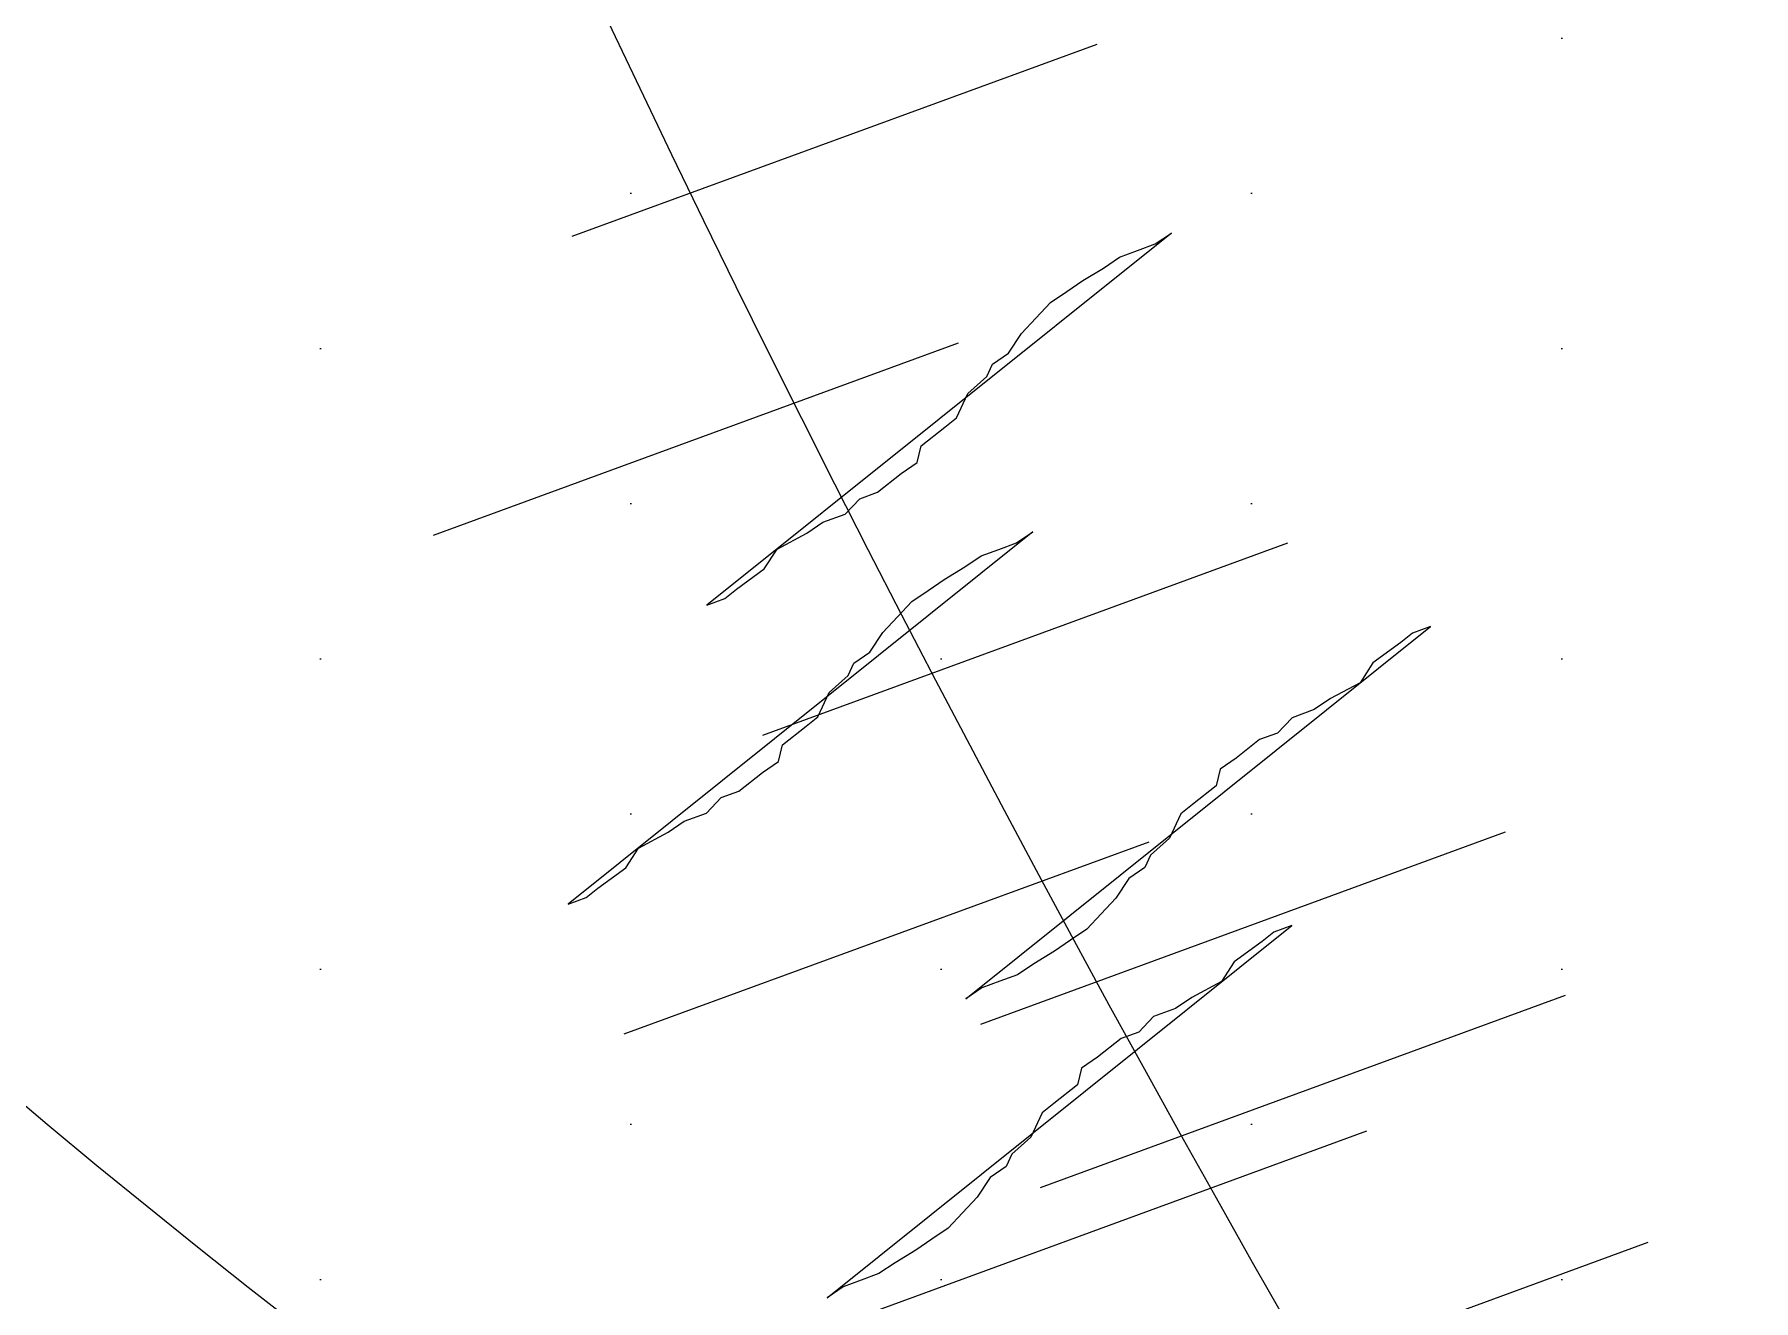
# Model space of a CAD drawing. Extents: x 3694 to 117786, y 20013 to 108631.
# Drawn here: x 68220.6 to 68282.5, y 30328.3 to 30373.9 of the extents above; entities that cross this region are included whole.
import ezdxf

# ---------------------------------------------------------------- set-up
doc = ezdxf.new("R2010")
doc.units = 0
doc.header["$LTSCALE"] = 1000
doc.header["$MEASUREMENT"] = 0
doc.layers.add('家具', color=253, linetype='Continuous')

msp = doc.modelspace()

# ---------------------------------------------------------------- hatches: boundary and pattern name
at = {"layer": '家具'}
h = msp.add_hatch(dxfattribs=at)
h.set_pattern_fill('DOTS', color=8, scale=335.28, angle=-90, style=0)
h.set_pattern_definition([(270, (40764.087, 11180.682), (-20.955, -10.4775), [0, -20.955])])
edge = h.paths.add_edge_path()
edge.add_spline(control_points=[(67993.171, 30063.85), (67991.347, 30072.905), (67989.564, 30081.936), (67984.129, 30110.343), (67980.695, 30129.634), (67974.752, 30168.036), (67972.296, 30187.076), (67967.7, 30231.647), (67965.824, 30257.252), (67961.066, 30334.956), (67959.04, 30388.061), (67952.128, 30468.763), (67949.186, 30495.816), (67943.11, 30536.435), (67940.807, 30549.981), (67935.525, 30577.052), (67932.521, 30590.639), (67925.162, 30620.115), (67920.727, 30635.84), (67913.02, 30661.97), (67909.81, 30672.52), (67906.634, 30682.959)], knot_values=[0.007594, 0.007594, 0.007594, 0.007594, 1.009332, 1.009332, 3.166904, 3.166904, 5.324476, 5.324476, 8.146714, 8.146714, 13.786985, 13.786985, 16.607121, 16.607121, 18.017189, 18.017189, 19.427256, 19.427256, 21.1184, 21.1184, 22.28816, 22.28816, 22.28816, 22.28816], degree=3, periodic=0)
edge.add_ellipse((69823.205, 31244.763), major_axis=(1412.244, 1412.244), ratio=1, start_angle=138.557148, end_angle=151.337437, ccw=False)
edge.add_ellipse((69823.205, 30996.932), major_axis=(1412.244, 1412.244), ratio=1, start_angle=118.662563, end_angle=131.442852, ccw=False)
edge.add_spline(control_points=[(67906.634, 31558.737), (67909.81, 31569.175), (67913.02, 31579.726), (67920.727, 31605.856), (67925.162, 31621.581), (67932.521, 31651.056), (67935.525, 31664.643), (67940.807, 31691.714), (67943.11, 31705.261), (67949.186, 31745.88), (67952.128, 31772.932), (67957.218, 31832.352), (67959.059, 31864.616), (67960.781, 31896.489)], knot_values=[0.007594, 0.007594, 0.007594, 0.007594, 1.177354, 1.177354, 2.868498, 2.868498, 4.278566, 4.278566, 5.688634, 5.688634, 8.508769, 8.508769, 11.917873, 11.917873, 11.917873, 11.917873], degree=3, periodic=0)
edge.add_ellipse((67966.547, 31918.918), major_axis=(-16.375, 16.375), ratio=1, start_angle=120.58246, end_angle=134.19648)
edge.add_ellipse((68102.117, 32282.875), major_axis=(-290.107, 290.107), ratio=1, start_angle=115.65651, end_angle=125.45708)
edge.add_ellipse((67321.82, 31759.471), major_axis=(510.616, 510.616), ratio=1, start_angle=303.721551, end_angle=324.469816, ccw=False)
edge.add_ellipse((63554.823, 31287.666), major_axis=(3173.046, 3173.046), ratio=1, start_angle=308.357975, end_angle=319.22468, ccw=False)
edge.add_ellipse((67013.867, 30385.319), major_axis=(-756.088, 756.088), ratio=1, start_angle=220.522212, end_angle=246.006973, ccw=False)
edge.add_ellipse((68093.523, 30275.821), major_axis=(20.775, 20.775), ratio=1, start_angle=72.68605, end_angle=150.65031)
edge.add_ellipse((68351.803, 30519.224), major_axis=(269.526, 269.526), ratio=1, start_angle=176.25132, end_angle=213.93034)
edge.add_ellipse((68627.268, 30299.265), major_axis=(-269.545, 269.545), ratio=1, start_angle=68.84747, end_angle=70.56357)
edge.add_ellipse((68342.567, 28632.013), major_axis=(1063.437, 1063.437), ratio=1, start_angle=47.255077, end_angle=54.694715)
edge.add_ellipse((68138.88, 29903.694), major_axis=(153.102, 153.102), ratio=1, start_angle=58.23516, end_angle=87.29579)
edge = h.paths.add_edge_path()
edge.add_ellipse((68052.888, 29947.418), major_axis=(-59.621, 59.621), ratio=1, start_angle=82.28214, end_angle=111.86653, ccw=False)
edge.add_ellipse((68101.68, 29975.411), major_axis=(99.196, 99.196), ratio=1, start_angle=154.31922, end_angle=169.30677, ccw=False)
edge.add_ellipse((68226.478, 31486.223), major_axis=(1116.039, 1116.039), ratio=1, start_angle=215.621951, end_angle=236.675883)
edge.add_spline(control_points=[(68545.89, 29940.565), (68546.088, 29938.378), (68546.942, 29928.791), (68547.53, 29918.779), (68548.385, 29909.38)], knot_values=[0, 0, 0, 0, 0.241803, 1.05283, 1.05283, 1.05283, 1.05283], degree=3, periodic=0)
edge.add_ellipse((68586.297, 29912.68), major_axis=(-26.909, 26.909), ratio=1, start_angle=49.72716, end_angle=121.22323)
edge.add_ellipse((68256.115, 33919.223), major_axis=(2868.191, 2868.191), ratio=1, start_angle=221.659547, end_angle=229.540688, ccw=False)
edge = h.paths.add_edge_path()
edge.add_ellipse((68052.888, 32294.278), major_axis=(59.621, 59.621), ratio=1, start_angle=68.13347, end_angle=97.71786, ccw=False)
edge.add_ellipse((68256.115, 28322.473), major_axis=(-2868.191, 2868.191), ratio=1, start_angle=310.455896, end_angle=318.340453, ccw=False)
edge.add_ellipse((68586.473, 32328.98), major_axis=(26.909, 26.909), ratio=1, start_angle=58.67635, end_angle=130.01653)
edge.add_spline(control_points=[(68548.562, 32332.286), (68548.225, 32328.589), (68547.95, 32325.154), (68547.704, 32321.891)], knot_values=[0, 0, 0, 0, 0.318986, 0.318986, 0.318986, 0.318986], degree=3, periodic=0)
edge.add_ellipse((68118.216, 28776.025), major_axis=(-2525.632, 2525.632), ratio=1, start_angle=-51.906227, end_angle=-42.875408)
edge = h.paths.add_edge_path()
edge.add_ellipse((68266.776, 31858.426), major_axis=(221.162, 221.162), ratio=1, start_angle=249.06802, end_angle=320.144, ccw=False)
edge.add_ellipse((68176.053, 31598.983), major_axis=(-155.448, 155.448), ratio=1, start_angle=155.11893, end_angle=218.17184, ccw=False)
edge.add_ellipse((68799.504, 31223.883), major_axis=(405.324, 405.324), ratio=1, start_angle=117.886425, end_angle=164.473767)
edge.add_ellipse((68089.491, 30642.741), major_axis=(-258.823, 258.823), ratio=1, start_angle=229.49374, end_angle=279.80173, ccw=False)
edge.add_ellipse((68363.937, 30409.276), major_axis=(196.089, 196.089), ratio=1, start_angle=323.30763, end_angle=385.96152, ccw=False)
edge.add_ellipse((68278.006, 29953.045), major_axis=(-433.678, 433.678), ratio=1, start_angle=250.121822, end_angle=279.018877, ccw=False)
edge.add_ellipse((53145.836, 31069.663), major_axis=(661.589, 15696.882), ratio=1, start_angle=268.6990718, end_angle=269.2892955, ccw=False)
edge.add_spline(control_points=[(68823.652, 30051.87), (68816.625, 30051.428), (68809.479, 30051.328), (68801.973, 30051.609)], knot_values=[2.29351, 2.29351, 2.29351, 2.29351, 2.979733, 2.979733, 2.979733, 2.979733], degree=3, periodic=0)
edge.add_spline(control_points=[(68801.973, 30051.609), (68797.754, 30051.766), (68786.399, 30052.495), (68770.424, 30054.553), (68774.084, 30068.3), (68770.345, 30072.075), (68767.568, 30073.653)], knot_values=[2.979733, 2.979733, 2.979733, 2.979733, 3.365456, 3.990522, 4.278466, 4.605763, 4.605763, 4.605763, 4.605763], degree=3, periodic=0)
edge.add_spline(control_points=[(68767.568, 30073.653), (68764.782, 30075.235), (68761.202, 30076.384), (68757.623, 30077.532)], knot_values=[4.605763, 4.605763, 4.605763, 4.605763, 4.934211, 4.934211, 4.934211, 4.934211], degree=3, periodic=0)
edge.add_ellipse((68342.567, 28632.013), major_axis=(-1063.437, 1063.437), ratio=1, start_angle=-61.020506, end_angle=-52.795633)
edge.add_ellipse((68413.888, 30391.822), major_axis=(-212.583, 212.583), ratio=1, start_angle=161.18693, end_angle=194.36645)
edge.add_ellipse((68413.791, 30073.202), major_axis=(217.18, 217.18), ratio=1, start_angle=347.58973, end_angle=388.97478)
edge.add_ellipse((68061.756, 30199.816), major_axis=(-331.087, 331.087), ratio=1, start_angle=246.10373, end_angle=272.15361)
edge.add_ellipse((68628.875, 30184.461), major_axis=(-308.614, 308.614), ratio=1, start_angle=-10.26045, end_angle=-2.05338)
edge.add_spline(control_points=[(68331.517, 30503.935), (68322.565, 30496.886), (68300.122, 30479.214), (68309.899, 30542.457), (68286.885, 30577.511), (68259.659, 30637.112), (68292.256, 30702.743), (68273.014, 30784.508), (68257.078, 30871.339), (68197.395, 30907.475), (68188.772, 30963.019), (68155.914, 30951.199), (68154.428, 30968.365), (68153.748, 30977.301)], knot_values=[28.726228, 28.726228, 28.726228, 28.726228, 29.65137, 31.045535, 32.970907, 34.80046, 37.537981, 40.132447, 43.737998, 46.299248, 47.538816, 48.20545, 48.984057, 48.984057, 48.984057, 48.984057], degree=3, periodic=0)
edge.add_ellipse((74440.637, 31139.04), major_axis=(4446.972, 4446.972), ratio=1, start_angle=132.8462664, end_angle=136.4736959, ccw=False)
edge.add_spline(control_points=[(68156.11, 31375.385), (68157.512, 31389.271), (68160.689, 31413.779), (68204.257, 31444.793), (68224.986, 31513.372), (68260.435, 31577.017), (68249.174, 31648.504), (68285.933, 31671.158), (68318.292, 31758.012), (68318.863, 31736.773)], knot_values=[0, 0, 0, 0, 1.426784, 2.507846, 5.446644, 8.794162, 10.36551, 12.195062, 14.476347, 14.476347, 14.476347, 14.476347], degree=3, periodic=0)
edge.add_ellipse((67925.763, 31991.155), major_axis=(-331.087, 331.087), ratio=1, start_angle=192.09233, end_angle=216.81003)
edge.add_ellipse((68240.598, 32193.241), major_axis=(217.18, 217.18), ratio=1, start_angle=253.93898, end_angle=295.32403)
edge.add_ellipse((68311.899, 31882.702), major_axis=(212.583, 212.583), ratio=1, start_angle=358.54731, end_angle=364.8553)
edge.add_ellipse((68346.104, 33494.596), major_axis=(-983.775, 983.775), ratio=1, start_angle=141.588156, end_angle=151.911973)
edge.add_spline(control_points=[(68750.827, 32163.497), (68756.337, 32165.304), (68761.847, 32167.112), (68764.436, 32170.495)], knot_values=[4.42753, 4.42753, 4.42753, 4.42753, 4.934211, 4.934211, 4.934211, 4.934211], degree=3, periodic=0)
edge.add_ellipse((68272.007, 32290.216), major_axis=(358.343, 358.343), ratio=1, start_angle=262.18363, end_angle=301.33518, ccw=False)
h = msp.add_hatch(dxfattribs=at)
h.set_pattern_fill('DOTS', color=8, scale=178.816, angle=-90, style=0)
h.set_pattern_definition([(90, (52193.29, 40884.778), (-11.176, 5.588), [0, -11.176])])
edge = h.paths.add_edge_path(flags=17)
edge.add_ellipse((68101.152, 30580.721), major_axis=(23.26, 23.26), ratio=1, start_angle=292.77437, end_angle=342.57063, ccw=False)
edge.add_ellipse((68208.115, 30531.907), major_axis=(-59.905, 59.905), ratio=1, start_angle=-24.16555, end_angle=19.57519, ccw=False)
edge.add_ellipse((68166.048, 30566.042), major_axis=(32.95, 32.95), ratio=1, start_angle=30.15886, end_angle=95.07845)
edge = h.paths.add_edge_path(flags=17)
edge.add_ellipse((68856.569, 30665.537), major_axis=(-481.375, 481.375), ratio=1, start_angle=48.853074, end_angle=49.587726)
edge.add_ellipse((68231.663, 30599.708), major_axis=(-38.8, 38.8), ratio=1, start_angle=-38.46061, end_angle=33.03374, ccw=False)
edge.add_ellipse((68223.55, 30675.535), major_axis=(-15.128, 15.128), ratio=1, start_angle=2.9898, end_angle=139.99778, ccw=False)
edge.add_ellipse((68268.102, 30622.112), major_axis=(64.198, 64.198), ratio=1, start_angle=86.74353, end_angle=136.46506)
edge = h.paths.add_edge_path()
edge.add_ellipse((68440.144, 30597.61), major_axis=(242.037, 242.037), ratio=1, start_angle=141.85022, end_angle=191.46058)
edge.add_spline(control_points=[(68251.024, 30312.307), (68258.965, 30305.726), (68269.071, 30297.35), (68277.659, 30302.979), (68279.382, 30304.569)], knot_values=[0, 0, 0, 0, 1.422385, 1.810205, 1.810205, 1.810205, 1.810205], degree=3, periodic=0)
edge.add_ellipse((68856.569, 30665.537), major_axis=(481.375, 481.375), ratio=1, start_angle=162.428635, end_angle=167.021492, ccw=False)
edge.add_ellipse((68413.533, 30611.588), major_axis=(216.102, 216.102), ratio=1, start_angle=142.0668, end_angle=193.16545, ccw=False)
edge.add_ellipse((68567.501, 30676.442), major_axis=(331.349, 331.349), ratio=1, start_angle=104.74345, end_angle=147.62897, ccw=False)
edge.add_ellipse((69157.15, 30817.275), major_axis=(-706.377, 706.377), ratio=1, start_angle=36.922376, end_angle=39.52687, ccw=False)
edge.add_spline(control_points=[(68168.093, 30957.645), (68164.374, 30957.81), (68153.097, 30955.65), (68150.206, 30943.957), (68148.254, 30936.063)], knot_values=[0, 0, 0, 0, 0.581976, 1.791185, 1.791185, 1.791185, 1.791185], degree=3, periodic=0)
edge.add_ellipse((68598.094, 30686.51), major_axis=(363.754, 363.754), ratio=1, start_angle=105.98022, end_angle=149.60644)
edge = h.paths.add_edge_path()
edge.add_spline(control_points=[(68192.047, 30937.99), (68188.168, 30944.995), (68182.775, 30954.733), (68171.278, 30957.503), (68168.093, 30957.645)], knot_values=[1.791185, 1.791185, 1.791185, 1.791185, 3.069002, 3.567392, 3.567392, 3.567392, 3.567392], degree=3, periodic=0)
edge.add_ellipse((69157.15, 30817.275), major_axis=(706.377, 706.377), ratio=1, start_angle=126.922376, end_angle=129.52687)
edge.add_ellipse((67857.201, 30658.297), major_axis=(281.069, 281.069), ratio=1, start_angle=311.0682, end_angle=354.76642, ccw=False)
edge.add_ellipse((67851.2, 30493.547), major_axis=(300.796, 300.796), ratio=1, start_angle=295.55674, end_angle=333.85776, ccw=False)
edge.add_ellipse((68856.569, 30665.537), major_axis=(481.375, 481.375), ratio=1, start_angle=162.428635, end_angle=167.021492)
edge.add_spline(control_points=[(68279.382, 30304.569), (68281.996, 30306.981), (68289.124, 30316.999), (68292.251, 30326.828), (68294.348, 30333.422)], knot_values=[1.810205, 1.810205, 1.810205, 1.810205, 2.398758, 3.598447, 3.598447, 3.598447, 3.598447], degree=3, periodic=0)
edge.add_ellipse((67924.046, 30451.425), major_axis=(-274.817, 274.817), ratio=1, start_angle=207.32467, end_angle=252.14849)
edge.add_ellipse((67979.593, 30720.11), major_axis=(-215.184, 215.184), ratio=1, start_angle=207.53249, end_angle=270.7223)
h = msp.add_hatch(dxfattribs=at)
h.set_pattern_fill('DOTS', color=8, scale=111.76, angle=-90, style=0)
h.set_pattern_definition([(270, (91521.155, 120994.9705), (-6.985, -3.4925), [0, -6.985])])
edge = h.paths.add_edge_path()
edge.add_ellipse((68298.844, 29954.887), major_axis=(290.107, 290.107), ratio=1, start_angle=406.03446, end_angle=414.81352, ccw=False)
edge.add_ellipse((68422.645, 30408.224), major_axis=(-97.662, 97.662), ratio=1, start_angle=18.01981, end_angle=63.19686, ccw=False)
edge.add_ellipse((68628.875, 30184.461), major_axis=(308.614, 308.614), ratio=1, start_angle=93.98464, end_angle=111.40515)

# ---------------------------------------------------------------- linework, layer by layer
at = {"layer": '家具', "color": 8, "linetype": 'Continuous'}
for p, q in [((68258.818, 30373.536, 0), (68239.915, 30366.61, 0)), ((68258.818, 30373.536, 0), (68239.915, 30366.61, 0)), ((68258.818, 30373.536, 0), (68239.915, 30366.61, 0)), ((68258.818, 30373.536, 0), (68239.915, 30366.61, 0)), ((68261.508, 30366.74, 0), (68244.778, 30353.337, 0)), ((68261.508, 30366.74, 0), (68244.778, 30353.337, 0)), ((68261.508, 30366.74, 0), (68244.778, 30353.337, 0)), ((68261.508, 30366.74, 0), (68244.778, 30353.337, 0)), ((68260.284, 30366.11, 0), (68260.925, 30366.345, 0)), ((68260.284, 30366.11, 0), (68260.925, 30366.345, 0)), ((68260.284, 30366.11, 0), (68260.925, 30366.345, 0)), ((68260.284, 30366.11, 0), (68260.925, 30366.345, 0)), ((68260.925, 30366.345, 0), (68261.508, 30366.74, 0)), ((68260.925, 30366.345, 0), (68261.508, 30366.74, 0)), ((68260.925, 30366.345, 0), (68261.508, 30366.74, 0)), ((68260.925, 30366.345, 0), (68261.508, 30366.74, 0)), ((68259.06, 30365.479, 0), (68259.642, 30365.875, 0)), ((68259.06, 30365.479, 0), (68259.642, 30365.875, 0)), ((68259.06, 30365.479, 0), (68259.642, 30365.875, 0)), ((68259.06, 30365.479, 0), (68259.642, 30365.875, 0)), ((68259.642, 30365.875, 0), (68260.284, 30366.11, 0)), ((68259.642, 30365.875, 0), (68260.284, 30366.11, 0)), ((68259.642, 30365.875, 0), (68260.284, 30366.11, 0)), ((68259.642, 30365.875, 0), (68260.284, 30366.11, 0)), ((68257.735, 30364.63, 0), (68258.317, 30365.026, 0)), ((68257.735, 30364.63, 0), (68258.317, 30365.026, 0)), ((68257.735, 30364.63, 0), (68258.317, 30365.026, 0)), ((68257.735, 30364.63, 0), (68258.317, 30365.026, 0)), ((68258.317, 30365.026, 0), (68259.06, 30365.479, 0)), ((68258.317, 30365.026, 0), (68259.06, 30365.479, 0)), ((68258.317, 30365.026, 0), (68259.06, 30365.479, 0)), ((68258.317, 30365.026, 0), (68259.06, 30365.479, 0)), ((68257.152, 30364.235, 0), (68257.735, 30364.63, 0)), ((68257.152, 30364.235, 0), (68257.735, 30364.63, 0)), ((68257.152, 30364.235, 0), (68257.735, 30364.63, 0)), ((68257.152, 30364.235, 0), (68257.735, 30364.63, 0)), ((68256.628, 30363.679, 0), (68257.152, 30364.235, 0)), ((68256.628, 30363.679, 0), (68257.152, 30364.235, 0)), ((68256.628, 30363.679, 0), (68257.152, 30364.235, 0)), ((68256.628, 30363.679, 0), (68257.152, 30364.235, 0)), ((68256.104, 30363.124, 0), (68256.628, 30363.679, 0)), ((68256.104, 30363.124, 0), (68256.628, 30363.679, 0)), ((68256.104, 30363.124, 0), (68256.628, 30363.679, 0)), ((68256.104, 30363.124, 0), (68256.628, 30363.679, 0)), ((68253.825, 30362.77, 0), (68234.922, 30355.844, 0)), ((68253.825, 30362.77, 0), (68234.922, 30355.844, 0)), ((68253.825, 30362.77, 0), (68234.922, 30355.844, 0)), ((68253.825, 30362.77, 0), (68234.922, 30355.844, 0)), ((68255.639, 30362.408, 0), (68256.104, 30363.124, 0)), ((68255.639, 30362.408, 0), (68256.104, 30363.124, 0)), ((68255.639, 30362.408, 0), (68256.104, 30363.124, 0)), ((68255.639, 30362.408, 0), (68256.104, 30363.124, 0)), ((68254.853, 30361.574, 0), (68255.057, 30362.012, 0)), ((68254.853, 30361.574, 0), (68255.057, 30362.012, 0)), ((68254.853, 30361.574, 0), (68255.057, 30362.012, 0)), ((68254.853, 30361.574, 0), (68255.057, 30362.012, 0)), ((68255.057, 30362.012, 0), (68255.639, 30362.408, 0)), ((68255.057, 30362.012, 0), (68255.639, 30362.408, 0)), ((68255.057, 30362.012, 0), (68255.639, 30362.408, 0)), ((68255.057, 30362.012, 0), (68255.639, 30362.408, 0)), ((68254.169, 30360.96, 0), (68254.853, 30361.574, 0)), ((68254.169, 30360.96, 0), (68254.853, 30361.574, 0)), ((68254.169, 30360.96, 0), (68254.853, 30361.574, 0)), ((68254.169, 30360.96, 0), (68254.853, 30361.574, 0)), ((68253.763, 30360.083, 0), (68254.169, 30360.96, 0)), ((68253.763, 30360.083, 0), (68254.169, 30360.96, 0)), ((68253.763, 30360.083, 0), (68254.169, 30360.96, 0)), ((68253.763, 30360.083, 0), (68254.169, 30360.96, 0)), ((68253.341, 30359.747, 0), (68253.763, 30360.083, 0)), ((68253.341, 30359.747, 0), (68253.763, 30360.083, 0)), ((68253.341, 30359.747, 0), (68253.763, 30360.083, 0)), ((68253.341, 30359.747, 0), (68253.763, 30360.083, 0)), ((68252.496, 30359.074, 0), (68253.341, 30359.747, 0)), ((68252.496, 30359.074, 0), (68253.341, 30359.747, 0)), ((68252.496, 30359.074, 0), (68253.341, 30359.747, 0)), ((68252.496, 30359.074, 0), (68253.341, 30359.747, 0)), ((68252.351, 30358.475, 0), (68252.496, 30359.074, 0)), ((68252.351, 30358.475, 0), (68252.496, 30359.074, 0)), ((68252.351, 30358.475, 0), (68252.496, 30359.074, 0)), ((68252.351, 30358.475, 0), (68252.496, 30359.074, 0)), ((68251.769, 30358.08, 0), (68252.351, 30358.475, 0)), ((68251.769, 30358.08, 0), (68252.351, 30358.475, 0)), ((68251.769, 30358.08, 0), (68252.351, 30358.475, 0)), ((68251.769, 30358.08, 0), (68252.351, 30358.475, 0)), ((68250.924, 30357.407, 0), (68251.769, 30358.08, 0)), ((68250.924, 30357.407, 0), (68251.769, 30358.08, 0)), ((68250.924, 30357.407, 0), (68251.769, 30358.08, 0)), ((68250.924, 30357.407, 0), (68251.769, 30358.08, 0)), ((68249.759, 30356.617, 0), (68250.283, 30357.172, 0)), ((68249.759, 30356.617, 0), (68250.283, 30357.172, 0)), ((68249.759, 30356.617, 0), (68250.283, 30357.172, 0)), ((68249.759, 30356.617, 0), (68250.283, 30357.172, 0)), ((68250.283, 30357.172, 0), (68250.924, 30357.407, 0)), ((68250.283, 30357.172, 0), (68250.924, 30357.407, 0)), ((68250.283, 30357.172, 0), (68250.924, 30357.407, 0)), ((68250.283, 30357.172, 0), (68250.924, 30357.407, 0)), ((68248.957, 30356.323, 0), (68249.759, 30356.617, 0)), ((68248.957, 30356.323, 0), (68249.759, 30356.617, 0)), ((68248.957, 30356.323, 0), (68249.759, 30356.617, 0)), ((68248.957, 30356.323, 0), (68249.759, 30356.617, 0)), ((68256.515, 30355.974, 0), (68239.785, 30342.571, 0)), ((68256.515, 30355.974, 0), (68239.785, 30342.571, 0)), ((68256.515, 30355.974, 0), (68239.785, 30342.571, 0)), ((68256.515, 30355.974, 0), (68239.785, 30342.571, 0)), ((68247.311, 30355.356, 0), (68248.374, 30355.928, 0)), ((68247.311, 30355.356, 0), (68248.374, 30355.928, 0)), ((68247.311, 30355.356, 0), (68248.374, 30355.928, 0)), ((68247.311, 30355.356, 0), (68248.374, 30355.928, 0)), ((68248.374, 30355.928, 0), (68248.957, 30356.323, 0)), ((68248.374, 30355.928, 0), (68248.957, 30356.323, 0)), ((68248.374, 30355.928, 0), (68248.957, 30356.323, 0)), ((68248.374, 30355.928, 0), (68248.957, 30356.323, 0)), ((68255.933, 30355.579, 0), (68256.515, 30355.974, 0)), ((68255.933, 30355.579, 0), (68256.515, 30355.974, 0)), ((68255.933, 30355.579, 0), (68256.515, 30355.974, 0)), ((68255.933, 30355.579, 0), (68256.515, 30355.974, 0)), ((68246.795, 30348.659, 0), (68265.698, 30355.584, 0)), ((68246.795, 30348.659, 0), (68265.698, 30355.584, 0)), ((68246.795, 30348.659, 0), (68265.698, 30355.584, 0)), ((68246.795, 30348.659, 0), (68265.698, 30355.584, 0)), ((68246.846, 30354.64, 0), (68247.311, 30355.356, 0)), ((68246.846, 30354.64, 0), (68247.311, 30355.356, 0)), ((68246.846, 30354.64, 0), (68247.311, 30355.356, 0)), ((68246.846, 30354.64, 0), (68247.311, 30355.356, 0)), ((68254.067, 30354.714, 0), (68254.65, 30355.109, 0)), ((68254.067, 30354.714, 0), (68254.65, 30355.109, 0)), ((68254.067, 30354.714, 0), (68254.65, 30355.109, 0)), ((68254.067, 30354.714, 0), (68254.65, 30355.109, 0)), ((68254.65, 30355.109, 0), (68255.291, 30355.344, 0)), ((68254.65, 30355.109, 0), (68255.291, 30355.344, 0)), ((68254.65, 30355.109, 0), (68255.291, 30355.344, 0)), ((68254.65, 30355.109, 0), (68255.291, 30355.344, 0)), ((68255.291, 30355.344, 0), (68255.933, 30355.579, 0)), ((68255.291, 30355.344, 0), (68255.933, 30355.579, 0)), ((68255.291, 30355.344, 0), (68255.933, 30355.579, 0)), ((68255.291, 30355.344, 0), (68255.933, 30355.579, 0)), ((68245.841, 30353.908, 0), (68246.846, 30354.64, 0)), ((68245.841, 30353.908, 0), (68246.846, 30354.64, 0)), ((68245.841, 30353.908, 0), (68246.846, 30354.64, 0)), ((68245.841, 30353.908, 0), (68246.846, 30354.64, 0)), ((68253.325, 30354.26, 0), (68254.067, 30354.714, 0)), ((68253.325, 30354.26, 0), (68254.067, 30354.714, 0)), ((68253.325, 30354.26, 0), (68254.067, 30354.714, 0)), ((68253.325, 30354.26, 0), (68254.067, 30354.714, 0)), ((68245.419, 30353.572, 0), (68245.841, 30353.908, 0)), ((68245.419, 30353.572, 0), (68245.841, 30353.908, 0)), ((68245.419, 30353.572, 0), (68245.841, 30353.908, 0)), ((68245.419, 30353.572, 0), (68245.841, 30353.908, 0)), ((68252.16, 30353.469, 0), (68252.742, 30353.864, 0)), ((68252.16, 30353.469, 0), (68252.742, 30353.864, 0)), ((68252.16, 30353.469, 0), (68252.742, 30353.864, 0)), ((68252.16, 30353.469, 0), (68252.742, 30353.864, 0)), ((68252.742, 30353.864, 0), (68253.325, 30354.26, 0)), ((68252.742, 30353.864, 0), (68253.325, 30354.26, 0)), ((68252.742, 30353.864, 0), (68253.325, 30354.26, 0)), ((68252.742, 30353.864, 0), (68253.325, 30354.26, 0)), ((68244.778, 30353.337, 0), (68245.419, 30353.572, 0)), ((68244.778, 30353.337, 0), (68245.419, 30353.572, 0)), ((68244.778, 30353.337, 0), (68245.419, 30353.572, 0)), ((68244.778, 30353.337, 0), (68245.419, 30353.572, 0)), ((68251.636, 30352.913, 0), (68252.16, 30353.469, 0)), ((68251.636, 30352.913, 0), (68252.16, 30353.469, 0)), ((68251.636, 30352.913, 0), (68252.16, 30353.469, 0)), ((68251.636, 30352.913, 0), (68252.16, 30353.469, 0)), ((68251.112, 30352.358, 0), (68251.636, 30352.913, 0)), ((68251.112, 30352.358, 0), (68251.636, 30352.913, 0)), ((68251.112, 30352.358, 0), (68251.636, 30352.913, 0)), ((68251.112, 30352.358, 0), (68251.636, 30352.913, 0)), ((68250.647, 30351.642, 0), (68251.112, 30352.358, 0)), ((68250.647, 30351.642, 0), (68251.112, 30352.358, 0)), ((68250.647, 30351.642, 0), (68251.112, 30352.358, 0)), ((68250.647, 30351.642, 0), (68251.112, 30352.358, 0)), ((68254.101, 30339.162, 0), (68270.831, 30352.566, 0)), ((68254.101, 30339.162, 0), (68270.831, 30352.566, 0)), ((68254.101, 30339.162, 0), (68270.831, 30352.566, 0)), ((68254.101, 30339.162, 0), (68270.831, 30352.566, 0)), ((68269.768, 30351.994, 0), (68268.763, 30351.262, 0)), ((68269.768, 30351.994, 0), (68268.763, 30351.262, 0)), ((68269.768, 30351.994, 0), (68268.763, 30351.262, 0)), ((68269.768, 30351.994, 0), (68268.763, 30351.262, 0)), ((68270.19, 30352.331, 0), (68269.768, 30351.994, 0)), ((68270.19, 30352.331, 0), (68269.768, 30351.994, 0)), ((68270.19, 30352.331, 0), (68269.768, 30351.994, 0)), ((68270.19, 30352.331, 0), (68269.768, 30351.994, 0)), ((68270.831, 30352.566, 0), (68270.19, 30352.331, 0)), ((68270.831, 30352.566, 0), (68270.19, 30352.331, 0)), ((68270.831, 30352.566, 0), (68270.19, 30352.331, 0)), ((68270.831, 30352.566, 0), (68270.19, 30352.331, 0)), ((68250.064, 30351.246, 0), (68250.647, 30351.642, 0)), ((68250.064, 30351.246, 0), (68250.647, 30351.642, 0)), ((68250.064, 30351.246, 0), (68250.647, 30351.642, 0)), ((68250.064, 30351.246, 0), (68250.647, 30351.642, 0)), ((68249.177, 30350.194, 0), (68249.861, 30350.808, 0)), ((68249.177, 30350.194, 0), (68249.861, 30350.808, 0)), ((68249.177, 30350.194, 0), (68249.861, 30350.808, 0)), ((68249.177, 30350.194, 0), (68249.861, 30350.808, 0)), ((68249.861, 30350.808, 0), (68250.064, 30351.246, 0)), ((68249.861, 30350.808, 0), (68250.064, 30351.246, 0)), ((68249.861, 30350.808, 0), (68250.064, 30351.246, 0)), ((68249.861, 30350.808, 0), (68250.064, 30351.246, 0)), ((68268.763, 30351.262, 0), (68268.298, 30350.546, 0)), ((68268.763, 30351.262, 0), (68268.298, 30350.546, 0)), ((68268.763, 30351.262, 0), (68268.298, 30350.546, 0)), ((68268.763, 30351.262, 0), (68268.298, 30350.546, 0)), ((68248.77, 30349.317, 0), (68249.177, 30350.194, 0)), ((68248.77, 30349.317, 0), (68249.177, 30350.194, 0)), ((68248.77, 30349.317, 0), (68249.177, 30350.194, 0)), ((68248.77, 30349.317, 0), (68249.177, 30350.194, 0)), ((68268.298, 30350.546, 0), (68267.234, 30349.974, 0)), ((68268.298, 30350.546, 0), (68267.234, 30349.974, 0)), ((68268.298, 30350.546, 0), (68267.234, 30349.974, 0)), ((68268.298, 30350.546, 0), (68267.234, 30349.974, 0)), ((68266.651, 30349.579, 0), (68265.85, 30349.285, 0)), ((68266.651, 30349.579, 0), (68265.85, 30349.285, 0)), ((68266.651, 30349.579, 0), (68265.85, 30349.285, 0)), ((68266.651, 30349.579, 0), (68265.85, 30349.285, 0)), ((68267.234, 30349.974, 0), (68266.651, 30349.579, 0)), ((68267.234, 30349.974, 0), (68266.651, 30349.579, 0)), ((68267.234, 30349.974, 0), (68266.651, 30349.579, 0)), ((68267.234, 30349.974, 0), (68266.651, 30349.579, 0)), ((68247.504, 30348.308, 0), (68248.348, 30348.981, 0)), ((68247.504, 30348.308, 0), (68248.348, 30348.981, 0)), ((68247.504, 30348.308, 0), (68248.348, 30348.981, 0)), ((68247.504, 30348.308, 0), (68248.348, 30348.981, 0)), ((68248.348, 30348.981, 0), (68248.77, 30349.317, 0)), ((68248.348, 30348.981, 0), (68248.77, 30349.317, 0)), ((68248.348, 30348.981, 0), (68248.77, 30349.317, 0)), ((68248.348, 30348.981, 0), (68248.77, 30349.317, 0)), ((68265.85, 30349.285, 0), (68265.325, 30348.73, 0)), ((68265.85, 30349.285, 0), (68265.325, 30348.73, 0)), ((68265.85, 30349.285, 0), (68265.325, 30348.73, 0)), ((68265.85, 30349.285, 0), (68265.325, 30348.73, 0)), ((68247.359, 30347.709, 0), (68247.504, 30348.308, 0)), ((68247.359, 30347.709, 0), (68247.504, 30348.308, 0)), ((68247.359, 30347.709, 0), (68247.504, 30348.308, 0)), ((68247.359, 30347.709, 0), (68247.504, 30348.308, 0)), ((68264.684, 30348.495, 0), (68263.839, 30347.822, 0)), ((68264.684, 30348.495, 0), (68263.839, 30347.822, 0)), ((68264.684, 30348.495, 0), (68263.839, 30347.822, 0)), ((68264.684, 30348.495, 0), (68263.839, 30347.822, 0)), ((68265.325, 30348.73, 0), (68264.684, 30348.495, 0)), ((68265.325, 30348.73, 0), (68264.684, 30348.495, 0)), ((68265.325, 30348.73, 0), (68264.684, 30348.495, 0)), ((68265.325, 30348.73, 0), (68264.684, 30348.495, 0)), ((68246.776, 30347.314, 0), (68247.359, 30347.709, 0)), ((68246.776, 30347.314, 0), (68247.359, 30347.709, 0)), ((68246.776, 30347.314, 0), (68247.359, 30347.709, 0)), ((68246.776, 30347.314, 0), (68247.359, 30347.709, 0)), ((68263.839, 30347.822, 0), (68263.257, 30347.427, 0)), ((68263.839, 30347.822, 0), (68263.257, 30347.427, 0)), ((68263.839, 30347.822, 0), (68263.257, 30347.427, 0)), ((68263.839, 30347.822, 0), (68263.257, 30347.427, 0)), ((68245.932, 30346.641, 0), (68246.776, 30347.314, 0)), ((68245.932, 30346.641, 0), (68246.776, 30347.314, 0)), ((68245.932, 30346.641, 0), (68246.776, 30347.314, 0)), ((68245.932, 30346.641, 0), (68246.776, 30347.314, 0)), ((68263.257, 30347.427, 0), (68263.112, 30346.828, 0)), ((68263.257, 30347.427, 0), (68263.112, 30346.828, 0)), ((68263.257, 30347.427, 0), (68263.112, 30346.828, 0)), ((68263.257, 30347.427, 0), (68263.112, 30346.828, 0)), ((68245.29, 30346.406, 0), (68245.932, 30346.641, 0)), ((68245.29, 30346.406, 0), (68245.932, 30346.641, 0)), ((68245.29, 30346.406, 0), (68245.932, 30346.641, 0)), ((68245.29, 30346.406, 0), (68245.932, 30346.641, 0)), ((68263.112, 30346.828, 0), (68262.269, 30346.156, 0)), ((68263.112, 30346.828, 0), (68262.269, 30346.156, 0)), ((68263.112, 30346.828, 0), (68262.269, 30346.156, 0)), ((68263.112, 30346.828, 0), (68262.269, 30346.156, 0)), ((68243.965, 30345.557, 0), (68244.766, 30345.851, 0)), ((68243.965, 30345.557, 0), (68244.766, 30345.851, 0)), ((68243.965, 30345.557, 0), (68244.766, 30345.851, 0)), ((68243.965, 30345.557, 0), (68244.766, 30345.851, 0)), ((68244.766, 30345.851, 0), (68245.29, 30346.406, 0)), ((68244.766, 30345.851, 0), (68245.29, 30346.406, 0)), ((68244.766, 30345.851, 0), (68245.29, 30346.406, 0)), ((68244.766, 30345.851, 0), (68245.29, 30346.406, 0)), ((68261.846, 30345.819, 0), (68261.44, 30344.943, 0)), ((68261.846, 30345.819, 0), (68261.44, 30344.943, 0)), ((68261.846, 30345.819, 0), (68261.44, 30344.943, 0)), ((68261.846, 30345.819, 0), (68261.44, 30344.943, 0)), ((68262.269, 30346.156, 0), (68261.846, 30345.819, 0)), ((68262.269, 30346.156, 0), (68261.846, 30345.819, 0)), ((68262.269, 30346.156, 0), (68261.846, 30345.819, 0)), ((68262.269, 30346.156, 0), (68261.846, 30345.819, 0)), ((68243.382, 30345.162, 0), (68243.965, 30345.557, 0)), ((68243.382, 30345.162, 0), (68243.965, 30345.557, 0)), ((68243.382, 30345.162, 0), (68243.965, 30345.557, 0)), ((68243.382, 30345.162, 0), (68243.965, 30345.557, 0)), ((68241.802, 30337.893, 0), (68260.705, 30344.818, 0)), ((68241.802, 30337.893, 0), (68260.705, 30344.818, 0)), ((68241.802, 30337.893, 0), (68260.705, 30344.818, 0)), ((68241.802, 30337.893, 0), (68260.705, 30344.818, 0)), ((68241.854, 30343.874, 0), (68242.319, 30344.59, 0)), ((68241.854, 30343.874, 0), (68242.319, 30344.59, 0)), ((68241.854, 30343.874, 0), (68242.319, 30344.59, 0)), ((68241.854, 30343.874, 0), (68242.319, 30344.59, 0)), ((68242.319, 30344.59, 0), (68243.382, 30345.162, 0)), ((68242.319, 30344.59, 0), (68243.382, 30345.162, 0)), ((68242.319, 30344.59, 0), (68243.382, 30345.162, 0)), ((68242.319, 30344.59, 0), (68243.382, 30345.162, 0)), ((68254.638, 30338.243, 0), (68273.541, 30345.169, 0)), ((68254.638, 30338.243, 0), (68273.541, 30345.169, 0)), ((68254.638, 30338.243, 0), (68273.541, 30345.169, 0)), ((68254.638, 30338.243, 0), (68273.541, 30345.169, 0)), ((68261.44, 30344.943, 0), (68260.756, 30344.328, 0)), ((68261.44, 30344.943, 0), (68260.756, 30344.328, 0)), ((68261.44, 30344.943, 0), (68260.756, 30344.328, 0)), ((68261.44, 30344.943, 0), (68260.756, 30344.328, 0)), ((68260.756, 30344.328, 0), (68260.552, 30343.89, 0)), ((68260.756, 30344.328, 0), (68260.552, 30343.89, 0)), ((68260.756, 30344.328, 0), (68260.552, 30343.89, 0)), ((68260.756, 30344.328, 0), (68260.552, 30343.89, 0)), ((68240.849, 30343.142, 0), (68241.854, 30343.874, 0)), ((68240.849, 30343.142, 0), (68241.854, 30343.874, 0)), ((68240.849, 30343.142, 0), (68241.854, 30343.874, 0)), ((68240.849, 30343.142, 0), (68241.854, 30343.874, 0)), ((68259.97, 30343.495, 0), (68259.505, 30342.779, 0)), ((68259.97, 30343.495, 0), (68259.505, 30342.779, 0)), ((68259.97, 30343.495, 0), (68259.505, 30342.779, 0)), ((68259.97, 30343.495, 0), (68259.505, 30342.779, 0)), ((68260.552, 30343.89, 0), (68259.97, 30343.495, 0)), ((68260.552, 30343.89, 0), (68259.97, 30343.495, 0)), ((68260.552, 30343.89, 0), (68259.97, 30343.495, 0)), ((68260.552, 30343.89, 0), (68259.97, 30343.495, 0)), ((68239.785, 30342.571, 0), (68240.427, 30342.806, 0)), ((68239.785, 30342.571, 0), (68240.427, 30342.806, 0)), ((68239.785, 30342.571, 0), (68240.427, 30342.806, 0)), ((68239.785, 30342.571, 0), (68240.427, 30342.806, 0)), ((68240.427, 30342.806, 0), (68240.849, 30343.142, 0)), ((68240.427, 30342.806, 0), (68240.849, 30343.142, 0)), ((68240.427, 30342.806, 0), (68240.849, 30343.142, 0)), ((68240.427, 30342.806, 0), (68240.849, 30343.142, 0)), ((68259.505, 30342.779, 0), (68258.981, 30342.223, 0)), ((68259.505, 30342.779, 0), (68258.981, 30342.223, 0)), ((68259.505, 30342.779, 0), (68258.981, 30342.223, 0)), ((68259.505, 30342.779, 0), (68258.981, 30342.223, 0)), ((68258.981, 30342.223, 0), (68258.457, 30341.667, 0)), ((68258.981, 30342.223, 0), (68258.457, 30341.667, 0)), ((68258.981, 30342.223, 0), (68258.457, 30341.667, 0)), ((68258.981, 30342.223, 0), (68258.457, 30341.667, 0)), ((68249.108, 30328.396, 0), (68265.839, 30341.8, 0)), ((68249.108, 30328.396, 0), (68265.839, 30341.8, 0)), ((68249.108, 30328.396, 0), (68265.839, 30341.8, 0)), ((68249.108, 30328.396, 0), (68265.839, 30341.8, 0)), ((68258.457, 30341.667, 0), (68257.874, 30341.272, 0)), ((68258.457, 30341.667, 0), (68257.874, 30341.272, 0)), ((68258.457, 30341.667, 0), (68257.874, 30341.272, 0)), ((68258.457, 30341.667, 0), (68257.874, 30341.272, 0)), ((68265.198, 30341.565, 0), (68264.775, 30341.228, 0)), ((68265.198, 30341.565, 0), (68264.775, 30341.228, 0)), ((68265.198, 30341.565, 0), (68264.775, 30341.228, 0)), ((68265.198, 30341.565, 0), (68264.775, 30341.228, 0)), ((68265.839, 30341.8, 0), (68265.198, 30341.565, 0)), ((68265.839, 30341.8, 0), (68265.198, 30341.565, 0)), ((68265.839, 30341.8, 0), (68265.198, 30341.565, 0)), ((68265.839, 30341.8, 0), (68265.198, 30341.565, 0)), ((68257.292, 30340.877, 0), (68256.549, 30340.423, 0)), ((68257.292, 30340.877, 0), (68256.549, 30340.423, 0)), ((68257.292, 30340.877, 0), (68256.549, 30340.423, 0)), ((68257.292, 30340.877, 0), (68256.549, 30340.423, 0)), ((68257.874, 30341.272, 0), (68257.292, 30340.877, 0)), ((68257.874, 30341.272, 0), (68257.292, 30340.877, 0)), ((68257.874, 30341.272, 0), (68257.292, 30340.877, 0)), ((68257.874, 30341.272, 0), (68257.292, 30340.877, 0)), ((68264.775, 30341.228, 0), (68263.77, 30340.496, 0)), ((68264.775, 30341.228, 0), (68263.77, 30340.496, 0)), ((68264.775, 30341.228, 0), (68263.77, 30340.496, 0)), ((68264.775, 30341.228, 0), (68263.77, 30340.496, 0)), ((68256.549, 30340.423, 0), (68255.966, 30340.027, 0)), ((68256.549, 30340.423, 0), (68255.966, 30340.027, 0)), ((68256.549, 30340.423, 0), (68255.966, 30340.027, 0)), ((68256.549, 30340.423, 0), (68255.966, 30340.027, 0)), ((68263.77, 30340.496, 0), (68263.305, 30339.78, 0)), ((68263.77, 30340.496, 0), (68263.305, 30339.78, 0)), ((68263.77, 30340.496, 0), (68263.305, 30339.78, 0)), ((68263.77, 30340.496, 0), (68263.305, 30339.78, 0)), ((68255.325, 30339.792, 0), (68254.683, 30339.557, 0)), ((68255.325, 30339.792, 0), (68254.683, 30339.557, 0)), ((68255.325, 30339.792, 0), (68254.683, 30339.557, 0)), ((68255.325, 30339.792, 0), (68254.683, 30339.557, 0)), ((68255.966, 30340.027, 0), (68255.325, 30339.792, 0)), ((68255.966, 30340.027, 0), (68255.325, 30339.792, 0)), ((68255.966, 30340.027, 0), (68255.325, 30339.792, 0)), ((68255.966, 30340.027, 0), (68255.325, 30339.792, 0)), ((68263.305, 30339.78, 0), (68262.242, 30339.208, 0)), ((68263.305, 30339.78, 0), (68262.242, 30339.208, 0)), ((68263.305, 30339.78, 0), (68262.242, 30339.208, 0)), ((68263.305, 30339.78, 0), (68262.242, 30339.208, 0)), ((68254.683, 30339.557, 0), (68254.101, 30339.162, 0)), ((68254.683, 30339.557, 0), (68254.101, 30339.162, 0)), ((68254.683, 30339.557, 0), (68254.101, 30339.162, 0)), ((68254.683, 30339.557, 0), (68254.101, 30339.162, 0)), ((68256.791, 30332.366, 0), (68275.694, 30339.292, 0)), ((68256.791, 30332.366, 0), (68275.694, 30339.292, 0)), ((68256.791, 30332.366, 0), (68275.694, 30339.292, 0)), ((68256.791, 30332.366, 0), (68275.694, 30339.292, 0)), ((68262.242, 30339.208, 0), (68261.659, 30338.813, 0)), ((68262.242, 30339.208, 0), (68261.659, 30338.813, 0)), ((68262.242, 30339.208, 0), (68261.659, 30338.813, 0)), ((68262.242, 30339.208, 0), (68261.659, 30338.813, 0)), ((68260.857, 30338.519, 0), (68260.333, 30337.964, 0)), ((68260.857, 30338.519, 0), (68260.333, 30337.964, 0)), ((68260.857, 30338.519, 0), (68260.333, 30337.964, 0)), ((68260.857, 30338.519, 0), (68260.333, 30337.964, 0)), ((68261.659, 30338.813, 0), (68260.857, 30338.519, 0)), ((68261.659, 30338.813, 0), (68260.857, 30338.519, 0)), ((68261.659, 30338.813, 0), (68260.857, 30338.519, 0)), ((68261.659, 30338.813, 0), (68260.857, 30338.519, 0)), ((68260.333, 30337.964, 0), (68259.692, 30337.73, 0)), ((68260.333, 30337.964, 0), (68259.692, 30337.73, 0)), ((68260.333, 30337.964, 0), (68259.692, 30337.73, 0)), ((68260.333, 30337.964, 0), (68259.692, 30337.73, 0)), ((68259.692, 30337.73, 0), (68258.847, 30337.056, 0)), ((68259.692, 30337.73, 0), (68258.847, 30337.056, 0)), ((68259.692, 30337.73, 0), (68258.847, 30337.056, 0)), ((68259.692, 30337.73, 0), (68258.847, 30337.056, 0)), ((68258.264, 30336.661, 0), (68258.12, 30336.062, 0)), ((68258.264, 30336.661, 0), (68258.12, 30336.062, 0)), ((68258.264, 30336.661, 0), (68258.12, 30336.062, 0)), ((68258.264, 30336.661, 0), (68258.12, 30336.062, 0)), ((68258.847, 30337.056, 0), (68258.264, 30336.661, 0)), ((68258.847, 30337.056, 0), (68258.264, 30336.661, 0)), ((68258.847, 30337.056, 0), (68258.264, 30336.661, 0)), ((68258.847, 30337.056, 0), (68258.264, 30336.661, 0)), ((68258.12, 30336.062, 0), (68257.276, 30335.39, 0)), ((68258.12, 30336.062, 0), (68257.276, 30335.39, 0)), ((68258.12, 30336.062, 0), (68257.276, 30335.39, 0)), ((68258.12, 30336.062, 0), (68257.276, 30335.39, 0)), ((68257.276, 30335.39, 0), (68256.854, 30335.053, 0)), ((68257.276, 30335.39, 0), (68256.854, 30335.053, 0)), ((68257.276, 30335.39, 0), (68256.854, 30335.053, 0)), ((68257.276, 30335.39, 0), (68256.854, 30335.053, 0)), ((68256.854, 30335.053, 0), (68256.447, 30334.177, 0)), ((68256.854, 30335.053, 0), (68256.447, 30334.177, 0)), ((68256.854, 30335.053, 0), (68256.447, 30334.177, 0)), ((68256.854, 30335.053, 0), (68256.447, 30334.177, 0)), ((68249.646, 30327.477, 0), (68268.549, 30334.403, 0)), ((68249.646, 30327.477, 0), (68268.549, 30334.403, 0)), ((68249.646, 30327.477, 0), (68268.549, 30334.403, 0)), ((68249.646, 30327.477, 0), (68268.549, 30334.403, 0)), ((68256.447, 30334.177, 0), (68255.763, 30333.562, 0)), ((68256.447, 30334.177, 0), (68255.763, 30333.562, 0)), ((68256.447, 30334.177, 0), (68255.763, 30333.562, 0)), ((68256.447, 30334.177, 0), (68255.763, 30333.562, 0)), ((68255.763, 30333.562, 0), (68255.56, 30333.124, 0)), ((68255.763, 30333.562, 0), (68255.56, 30333.124, 0)), ((68255.763, 30333.562, 0), (68255.56, 30333.124, 0)), ((68255.763, 30333.562, 0), (68255.56, 30333.124, 0)), ((68255.56, 30333.124, 0), (68254.977, 30332.729, 0)), ((68255.56, 30333.124, 0), (68254.977, 30332.729, 0)), ((68255.56, 30333.124, 0), (68254.977, 30332.729, 0)), ((68255.56, 30333.124, 0), (68254.977, 30332.729, 0)), ((68254.977, 30332.729, 0), (68254.512, 30332.013, 0)), ((68254.977, 30332.729, 0), (68254.512, 30332.013, 0)), ((68254.977, 30332.729, 0), (68254.512, 30332.013, 0)), ((68254.977, 30332.729, 0), (68254.512, 30332.013, 0)), ((68254.512, 30332.013, 0), (68253.988, 30331.457, 0)), ((68254.512, 30332.013, 0), (68253.988, 30331.457, 0)), ((68254.512, 30332.013, 0), (68253.988, 30331.457, 0)), ((68254.512, 30332.013, 0), (68253.988, 30331.457, 0)), ((68253.988, 30331.457, 0), (68253.464, 30330.901, 0)), ((68253.988, 30331.457, 0), (68253.464, 30330.901, 0)), ((68253.988, 30331.457, 0), (68253.464, 30330.901, 0)), ((68253.988, 30331.457, 0), (68253.464, 30330.901, 0)), ((68252.882, 30330.506, 0), (68252.299, 30330.111, 0)), ((68252.882, 30330.506, 0), (68252.299, 30330.111, 0)), ((68252.882, 30330.506, 0), (68252.299, 30330.111, 0)), ((68252.882, 30330.506, 0), (68252.299, 30330.111, 0)), ((68253.464, 30330.901, 0), (68252.882, 30330.506, 0)), ((68253.464, 30330.901, 0), (68252.882, 30330.506, 0)), ((68253.464, 30330.901, 0), (68252.882, 30330.506, 0)), ((68253.464, 30330.901, 0), (68252.882, 30330.506, 0)), ((68278.657, 30330.379, 0), (68259.754, 30323.454, 0)), ((68278.657, 30330.379, 0), (68259.754, 30323.454, 0)), ((68278.657, 30330.379, 0), (68259.754, 30323.454, 0)), ((68278.657, 30330.379, 0), (68259.754, 30323.454, 0)), ((68252.299, 30330.111, 0), (68251.556, 30329.657, 0)), ((68252.299, 30330.111, 0), (68251.556, 30329.657, 0)), ((68252.299, 30330.111, 0), (68251.556, 30329.657, 0)), ((68252.299, 30330.111, 0), (68251.556, 30329.657, 0)), ((68250.974, 30329.261, 0), (68250.332, 30329.026, 0)), ((68250.974, 30329.261, 0), (68250.332, 30329.026, 0)), ((68250.974, 30329.261, 0), (68250.332, 30329.026, 0)), ((68250.974, 30329.261, 0), (68250.332, 30329.026, 0)), ((68251.556, 30329.657, 0), (68250.974, 30329.261, 0)), ((68251.556, 30329.657, 0), (68250.974, 30329.261, 0)), ((68251.556, 30329.657, 0), (68250.974, 30329.261, 0)), ((68251.556, 30329.657, 0), (68250.974, 30329.261, 0)), ((68249.691, 30328.791, 0), (68249.108, 30328.396, 0)), ((68249.691, 30328.791, 0), (68249.108, 30328.396, 0)), ((68249.691, 30328.791, 0), (68249.108, 30328.396, 0)), ((68249.691, 30328.791, 0), (68249.108, 30328.396, 0)), ((68250.332, 30329.026, 0), (68249.691, 30328.791, 0)), ((68250.332, 30329.026, 0), (68249.691, 30328.791, 0)), ((68250.332, 30329.026, 0), (68249.691, 30328.791, 0)), ((68250.332, 30329.026, 0), (68249.691, 30328.791, 0))]:
    msp.add_line(p, q, dxfattribs=at)
at = {"layer": '家具'}
for centre, radius, start, end in [((67924.046, 30451.425, 0), 388.65, 342.32467, 27.14849), ((68856.569, 30665.537, 0), 680.767, 183.506522, 212.021492), ((68440.144, 30597.61, 0), 342.292, 186.85022, 236.46058)]:
    msp.add_arc(centre, radius, start, end, dxfattribs=at)
msp.add_open_spline([(68251.024, 30312.307, 0), (68258.965, 30305.726, 0), (68272.357, 30294.627, 0), (68288.446, 30314.867, 0), (68292.251, 30326.828, 0), (68294.348, 30333.422, 0)], degree=3, knots=[0, 0, 0, 0, 23.122288, 38.994209, 58.496348, 58.496348, 58.496348, 58.496348], dxfattribs=at)

doc.saveas('drawing.dxf')
